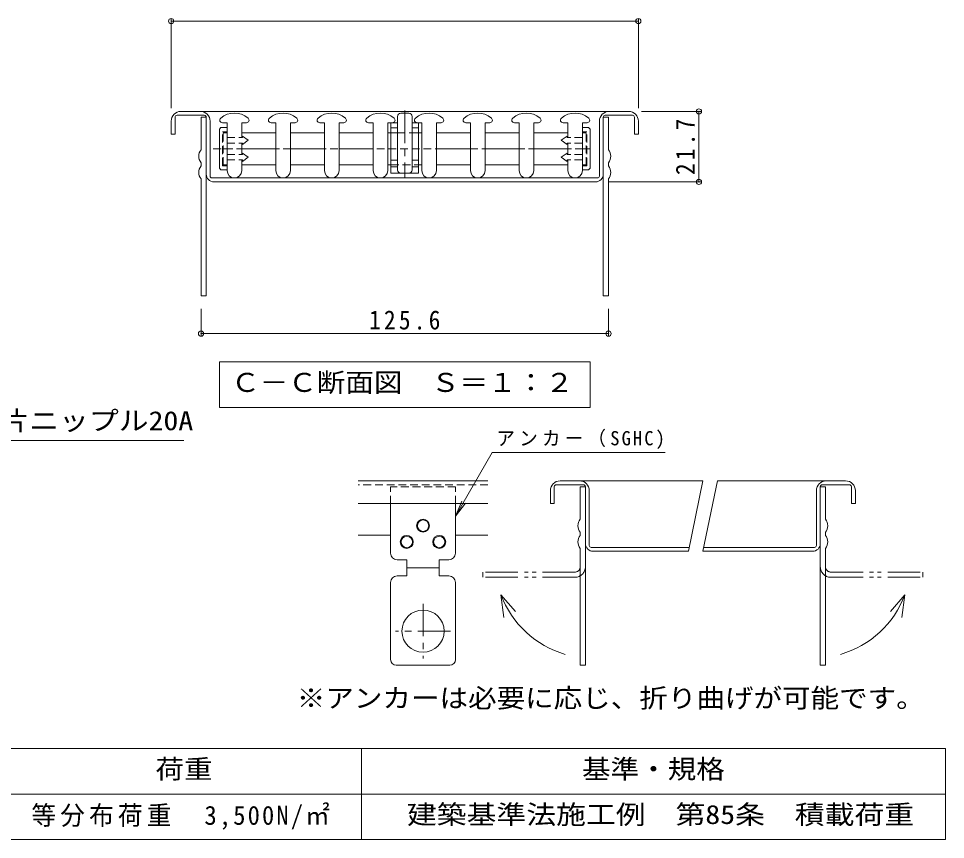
# Model space of a CAD drawing. Units: millimetres on the paper, enlarged 5 times, with parts at other scales. Extents: x -840 to 950, y -676 to 691.
# Drawn here: x 236 to 950, y -565 to 68 of the extents above; entities that cross this region are included whole.
import ezdxf
from ezdxf.enums import TextEntityAlignment as Align

# ---------------------------------------------------------------- set-up
doc = ezdxf.new("R2010")
doc.units = ezdxf.units.MM
doc.header["$LTSCALE"] = 5
doc.header["$PDMODE"] = 32
doc.header["$PDSIZE"] = 4
for name, pattern in [('CHAIN1', [8, 5, -1, 1, -1]), ('DASHED1', [1.8, 1.2, -0.6]), ('DOUBLE_CHAIN1', [8.8, 5, -1, 0.6, -0.6, 0.6, -1])]:
    doc.linetypes.add(name, pattern=pattern)
for name, color, linetype, lineweight in [('D-0_通り芯', 4, 'Continuous', 9), ('D-1_ピット', 3, 'Continuous', 9), ('D-2_蓋', 2, 'DASHED1', 9), ('D-3_受枠', 3, 'Continuous', 9), ('D-4_寸法', 7, 'Continuous', 9), ('D-5_仕様文', 7, 'Continuous', 9), ('D-8_ｱﾝｶｰ', 3, 'Continuous', 9), ('D-A', 1, 'Continuous', 9), ('D-C', 1, 'Continuous', 9), ('F-4_F-4ﾚｲﾔ', 7, 'Continuous', 9)]:
    doc.layers.add(name, color=color, linetype=linetype, lineweight=lineweight)
doc.styles.add('ＭＳ ゴシック', font='')
doc.styles.get('ＭＳ ゴシック').set_extended_font_data('MS Gothic')

msp = doc.modelspace()

# ---------------------------------------------------------------- linework, layer by layer
at = {"layer": 'D-0_通り芯'}
for p, q in [((396.303, -12.568), (392.74, -12.568)), ((396.303, -49.443), (396.303, -12.568)), ((407.553, -12.568), (407.553, -23.905)), ((407.553, -12.568), (411.116, -12.568)), ((433.803, -12.568), (430.24, -12.568)), ((433.803, -12.568), (433.803, -49.443)), ((471.303, -12.568), (467.74, -12.568)), ((471.303, -12.568), (471.303, -49.443)), ((508.803, -12.568), (505.24, -12.568)), ((508.803, -12.568), (508.803, -49.443)), ((557.553, -12.568), (561.116, -12.568)), ((557.553, -12.568), (557.553, -49.443)), ((595.053, -12.568), (598.616, -12.568)), ((595.053, -12.568), (595.053, -49.443)), ((632.553, -12.568), (636.116, -12.568)), ((632.553, -12.568), (632.553, -49.443)), ((658.803, -12.568), (655.24, -12.568)), ((658.803, -12.568), (658.803, -23.905)), ((670.053, -12.568), (673.616, -12.568)), ((670.053, -49.443), (670.053, -12.568)), ((407.553, -28.148), (407.553, -36.987)), ((658.803, -28.148), (658.803, -36.987)), ((407.553, -41.229), (407.553, -49.443)), ((658.803, -41.229), (658.803, -49.443))]:
    msp.add_line(p, q, dxfattribs=at)
for points in [[(445.053, -49.443), (445.053, -12.568), (448.617, -12.568)], [(482.553, -49.443), (482.553, -12.568), (486.117, -12.568)], [(520.053, -49.443), (520.053, -12.568), (523.617, -12.568)], [(546.303, -49.443), (546.303, -12.568), (542.739, -12.568)], [(583.803, -49.443), (583.803, -12.568), (580.239, -12.568)], [(621.303, -49.443), (621.303, -12.568), (617.739, -12.568)]]:
    msp.add_lwpolyline(points, dxfattribs=at)
for centre, radius, start, end in [((401.928, -21.318), 16.25, 49.63959, 130.36041), ((439.428, -21.318), 16.25, 49.63959, 130.36041), ((476.928, -21.318), 16.25, 49.63959, 130.36041), ((514.428, -21.318), 16.25, 49.63959, 130.36041), ((551.928, -21.318), 16.25, 49.63959, 130.36041), ((589.428, -21.318), 16.25, 49.63959, 130.36041), ((626.928, -21.318), 16.25, 49.63959, 130.36041), ((664.428, -21.318), 16.25, 49.63959, 130.36041), ((392.74, -10.506), 2.062, 130.36075, 270), ((411.116, -10.506), 2.062, 270, 49.63925), ((430.24, -10.506), 2.062, 130.36075, 270), ((448.617, -10.506), 2.062, 270, 49.63925), ((467.74, -10.506), 2.062, 130.36075, 270), ((486.117, -10.506), 2.062, 270, 49.63925), ((505.24, -10.506), 2.062, 130.36075, 270), ((523.617, -10.506), 2.062, 270, 49.63925), ((542.739, -10.506), 2.062, 130.36075, 270), ((561.116, -10.506), 2.062, 270, 49.63925), ((580.239, -10.506), 2.062, 130.36075, 270), ((598.616, -10.506), 2.062, 270, 49.63925), ((617.739, -10.506), 2.062, 130.36075, 270), ((636.116, -10.506), 2.062, 270, 49.63925), ((655.24, -10.506), 2.062, 130.36075, 270), ((673.616, -10.506), 2.062, 270, 49.63925), ((401.928, -49.443), 5.625, 180, 0), ((439.428, -49.443), 5.625, 180, 0), ((476.928, -49.443), 5.625, 180, 0), ((514.428, -49.443), 5.625, 180, 0), ((551.928, -49.443), 5.625, 180, 0), ((589.428, -49.443), 5.625, 180, 0), ((626.928, -49.443), 5.625, 180, 0), ((664.428, -49.443), 5.625, 180, 0)]:
    msp.add_arc(centre, radius, start, end, dxfattribs=at)
at = {"layer": 'D-1_ピット'}
for p, q in [((407.553, -32.567), (433.803, -32.567)), ((445.053, -32.567), (471.303, -32.567)), ((482.553, -32.567), (508.803, -32.567)), ((557.553, -32.567), (583.803, -32.567)), ((595.053, -32.567), (621.303, -32.567)), ((632.553, -32.567), (658.803, -32.567))]:
    msp.add_line(p, q, dxfattribs=at)
at = {"layer": 'D-2_蓋', "linetype": 'Continuous'}
for p, q in [((391.553, -16.317), (390.303, -17.567)), ((391.553, -16.317), (396.303, -16.317)), ((674.803, -16.317), (670.053, -16.317)), ((674.803, -16.317), (676.053, -17.567)), ((391.553, -48.817), (396.303, -48.817)), ((674.803, -48.817), (670.053, -48.817))]:
    msp.add_line(p, q, dxfattribs=at)
at = {"layer": 'D-2_蓋'}
for p, q in [((392.803, -19.485), (396.303, -19.485)), ((392.803, -45.648), (392.803, -19.485)), ((673.553, -19.485), (670.053, -19.485)), ((673.553, -45.648), (673.553, -19.485)), ((396.303, -23.905), (408.053, -23.905)), ((396.303, -28.148), (408.053, -28.148)), ((408.053, -22.844), (412.553, -26.026)), ((408.053, -22.844), (408.053, -23.905)), ((412.553, -26.026), (408.053, -29.208)), ((408.053, -28.148), (408.053, -29.208)), ((658.303, -22.844), (653.803, -26.026)), ((653.803, -26.026), (658.303, -29.208)), ((658.303, -22.844), (658.303, -23.905)), ((670.053, -23.905), (658.303, -23.905)), ((658.303, -28.148), (658.303, -29.208)), ((670.053, -28.148), (658.303, -28.148)), ((396.303, -36.987), (408.053, -36.987)), ((396.303, -41.229), (408.053, -41.229)), ((412.553, -39.108), (408.053, -35.926)), ((408.053, -36.987), (408.053, -35.926)), ((408.053, -42.29), (412.553, -39.108)), ((408.053, -42.29), (408.053, -41.229)), ((653.803, -39.108), (658.303, -35.926)), ((658.303, -42.29), (653.803, -39.108)), ((658.303, -36.987), (658.303, -35.926)), ((670.053, -36.987), (658.303, -36.987)), ((658.303, -42.29), (658.303, -41.229)), ((670.053, -41.229), (658.303, -41.229)), ((392.803, -45.648), (396.303, -45.648)), ((673.553, -45.648), (670.053, -45.648))]:
    msp.add_line(p, q, dxfattribs=at)
at = {"layer": 'D-2_蓋', "color": 3}
for p, q in [((396.303, -20.193), (393.303, -20.193)), ((527.553, -20.193), (538.803, -20.193)), ((670.053, -20.193), (673.053, -20.193)), ((396.303, -32.567), (393.303, -32.567)), ((670.053, -32.567), (673.053, -32.567)), ((522.553, -44.942), (543.803, -44.942))]:
    msp.add_line(p, q, dxfattribs=at)
at = {"layer": 'D-2_蓋', "color": 3, "linetype": 'Continuous'}
for p, q in [((407.553, -20.193), (433.803, -20.193)), ((445.053, -20.193), (471.303, -20.193)), ((482.553, -20.193), (508.803, -20.193)), ((520.053, -20.193), (522.553, -20.193)), ((543.803, -20.193), (546.303, -20.193)), ((557.553, -20.193), (583.803, -20.193)), ((595.053, -20.193), (621.303, -20.193)), ((632.553, -20.193), (658.803, -20.193)), ((407.553, -44.941), (433.803, -44.941)), ((445.053, -44.941), (471.303, -44.941)), ((482.553, -44.941), (508.803, -44.941)), ((520.053, -44.942), (522.553, -44.942)), ((543.803, -44.942), (546.303, -44.942)), ((557.553, -44.941), (583.803, -44.941)), ((595.053, -44.941), (621.303, -44.941)), ((632.553, -44.941), (658.803, -44.941))]:
    msp.add_line(p, q, dxfattribs=at)
at = {"layer": 'D-2_蓋', "linetype": 'Continuous'}
for points in [[(391.553, -48.817), (390.303, -47.567), (390.303, -17.567)], [(674.803, -48.817), (676.053, -47.567), (676.053, -17.567)]]:
    msp.add_lwpolyline(points, dxfattribs=at)
at = {"layer": 'D-2_蓋', "color": 3}
for points in [[(396.303, -44.942), (393.303, -44.942), (393.303, -20.193)], [(670.053, -44.942), (673.053, -44.942), (673.053, -20.193)]]:
    msp.add_lwpolyline(points, dxfattribs=at)
at = {"layer": 'D-3_受枠', "color": 2}
for p, q in [((536.303, -5.192), (530.053, -5.192)), ((522.553, -12.693), (527.553, -12.693)), ((522.553, -12.693), (522.553, -51.442)), ((527.553, -7.692), (527.553, -48.942)), ((538.803, -7.692), (538.803, -48.942)), ((543.803, -12.693), (538.803, -12.693)), ((543.803, -12.693), (543.803, -51.442)), ((527.553, -20.193), (522.553, -20.193)), ((538.803, -20.193), (543.803, -20.193)), ((522.553, -41.442), (527.553, -41.442)), ((538.803, -41.442), (543.803, -41.442)), ((522.553, -51.442), (543.803, -51.442))]:
    msp.add_line(p, q, dxfattribs=at)
at = {"layer": 'D-3_受枠', "color": 2, "linetype": 'CHAIN1'}
for p, q in [((533.178, -3.202), (533.178, -54.767)), ((527.553, -16.441), (522.553, -16.441)), ((538.803, -16.441), (543.803, -16.441)), ((522.553, -46.442), (527.553, -46.442)), ((538.803, -46.442), (543.803, -46.442))]:
    msp.add_line(p, q, dxfattribs=at)
at = {"layer": 'D-3_受枠', "color": 2}
for centre, start, end in [((530.053, -7.692), 90, 180), ((536.303, -7.692), 0, 90), ((530.053, -48.942), 180, 270), ((536.303, -48.942), 270, 0)]:
    msp.add_arc(centre, 2.5, start, end, dxfattribs=at)
at = {"layer": 'D-4_寸法'}
for p, q in [((353.178, 67.244), (353.178, -1.318)), ((353.178, 65.744), (713.178, 65.744)), ((713.178, 67.244), (713.178, -1.318)), ((761.4, -3.818), (715.678, -3.818)), ((759.9, -3.818), (759.9, -58.068)), ((761.4, -58.068), (690.178, -58.068)), ((376.178, -176.525), (376.178, -155.818)), ((690.178, -176.525), (690.178, -155.818)), ((376.178, -175.025), (690.178, -175.025))]:
    msp.add_line(p, q, dxfattribs=at)
for p in [(353.178, 65.744), (713.178, 65.744), (759.9, -3.818), (759.9, -58.068), (376.178, -175.025), (690.178, -175.025)]:
    msp.add_point(p, dxfattribs=at)
at = {"layer": 'D-5_仕様文'}
for p, q in [((390.428, -196.816), (675.928, -196.816)), ((390.428, -196.816), (390.428, -231.816)), ((675.928, -196.816), (675.928, -231.816)), ((390.428, -231.816), (675.928, -231.816)), ((82.825, -257.313), (362.825, -257.313))]:
    msp.add_line(p, q, dxfattribs=at)
at = {"layer": 'D-8_ｱﾝｶｰ'}
for p, q in [((378.678, -6.818), (357.678, -6.818)), ((705.678, -3.818), (360.678, -3.818)), ((687.678, -6.818), (708.678, -6.818)), ((353.178, -11.318), (353.178, -21.318)), ((356.178, -8.318), (356.178, -21.318)), ((380.178, -8.318), (380.178, -21.318)), ((383.178, -21.318), (383.178, -11.318)), ((683.178, -21.318), (683.178, -11.318)), ((686.178, -8.318), (686.178, -21.318)), ((710.178, -8.318), (710.178, -21.318)), ((713.178, -11.318), (713.178, -21.318)), ((356.178, -21.318), (353.178, -21.318)), ((380.178, -21.318), (380.178, -52.068)), ((383.178, -53.568), (383.178, -21.318)), ((683.178, -53.568), (683.178, -21.318)), ((686.178, -21.318), (686.178, -52.068)), ((713.178, -21.318), (710.178, -21.318)), ((384.678, -55.068), (681.678, -55.068)), ((680.178, -58.068), (386.178, -58.068))]:
    msp.add_line(p, q, dxfattribs=at)
at = {"layer": 'D-8_ｱﾝｶｰ', "linetype": 'DASHED1'}
msp.add_line((385.603, -32.567), (676.053, -32.567), dxfattribs=at)
at = {"layer": 'D-8_ｱﾝｶｰ'}
for centre, radius, start, end in [((360.678, -11.318), 7.5, 90, 180), ((357.678, -8.318), 1.5, 90, 180), ((375.678, -11.318), 7.5, 0, 90), ((378.678, -8.318), 1.5, 0, 90), ((690.678, -11.318), 7.5, 90, 180), ((687.678, -8.318), 1.5, 90, 180), ((705.678, -11.318), 7.5, 0, 90), ((708.678, -8.318), 1.5, 0, 90), ((386.178, -52.068), 6, 180, 270), ((384.678, -53.568), 1.5, 180, 270), ((680.178, -52.068), 6, 270, 0), ((681.678, -53.568), 1.5, 270, 0)]:
    msp.add_arc(centre, radius, start, end, dxfattribs=at)
at = {"layer": 'D-A'}
for p, q in [((376.178, -8.318), (376.178, -21.318)), ((380.178, -8.318), (376.178, -8.318)), ((380.178, -8.318), (380.178, -21.318)), ((686.178, -8.318), (686.178, -21.318)), ((686.178, -8.318), (690.178, -8.318)), ((690.178, -8.318), (690.178, -21.318)), ((376.178, -21.318), (376.178, -33.318)), ((380.178, -21.318), (380.178, -145.818)), ((686.178, -21.318), (686.178, -145.818)), ((690.178, -21.318), (690.178, -33.318)), ((376.178, -43.318), (376.178, -45.818)), ((690.178, -43.318), (690.178, -45.818)), ((376.178, -55.818), (376.178, -145.818)), ((690.178, -55.818), (690.178, -145.818)), ((380.178, -145.818), (376.178, -145.818)), ((686.178, -145.818), (690.178, -145.818))]:
    msp.add_line(p, q, dxfattribs=at)
for centre, start, end in [((382.446, -38.318), 141.41991, 218.58009), ((683.91, -38.318), 321.41991, 38.58009), ((382.446, -50.818), 141.41991, 218.58009), ((683.91, -50.818), 321.41991, 38.58009)]:
    msp.add_arc(centre, 8.018, start, end, dxfattribs=at)
at = {"layer": 'D-C', "color": 7}
for p, q in [((600.497, -266.646), (572.25, -315.571)), ((600.497, -266.646), (733.857, -266.646)), ((572.25, -315.571), (577.033, -304.023)), ((572.25, -315.571), (579.859, -305.654)), ((607.308, -376.203), (609.521, -393.653)), ((607.308, -376.203), (618.423, -389.11)), ((918.478, -376.203), (907.363, -389.11)), ((918.478, -376.203), (916.265, -393.653))]:
    msp.add_line(p, q, dxfattribs=at)
at = {"layer": 'D-C', "color": 3}
for p, q in [((497.25, -288.461), (597.25, -288.461)), ((670.893, -291.461), (649.893, -291.461)), ((762.893, -288.461), (652.893, -288.461)), ((762.893, -288.461), (751.706, -342.711)), ((762.893, -342.711), (774.08, -288.461)), ((872.893, -288.461), (774.08, -288.461)), ((854.893, -291.461), (875.893, -291.461)), ((645.393, -295.961), (645.393, -305.961)), ((648.393, -292.961), (648.393, -305.961)), ((672.393, -292.961), (672.393, -305.961)), ((675.393, -305.961), (675.393, -295.961)), ((850.393, -305.961), (850.393, -295.961)), ((853.393, -292.961), (853.393, -305.961)), ((877.393, -292.961), (877.393, -305.961)), ((880.393, -295.961), (880.393, -305.961)), ((497.25, -305.961), (597.25, -305.961)), ((648.393, -305.961), (645.393, -305.961)), ((672.393, -305.961), (672.393, -336.711)), ((675.393, -338.211), (675.393, -305.961)), ((850.393, -338.211), (850.393, -305.961)), ((853.393, -305.961), (853.393, -336.711)), ((880.393, -305.961), (877.393, -305.961)), ((522.25, -330.211), (497.25, -330.211)), ((597.25, -330.211), (572.25, -330.211)), ((752.51, -339.711), (676.893, -339.711)), ((751.706, -342.711), (678.393, -342.711)), ((847.393, -342.711), (762.893, -342.711)), ((848.893, -339.711), (763.697, -339.711))]:
    msp.add_line(p, q, dxfattribs=at)
at = {"layer": 'D-C', "color": 3, "linetype": 'DASHED1'}
msp.add_line((597.25, -291.461), (497.25, -291.461), dxfattribs=at)
at = {"layer": 'D-C', "linetype": 'DASHED1'}
for p, q in [((572.25, -292.961), (522.25, -292.961)), ((522.25, -305.961), (522.25, -292.961)), ((572.25, -305.961), (572.25, -292.961))]:
    msp.add_line(p, q, dxfattribs=at)
at = {"layer": 'D-C'}
for p, q in [((668.393, -292.961), (668.393, -305.961)), ((672.393, -292.961), (668.393, -292.961)), ((672.393, -292.961), (672.393, -305.961)), ((853.393, -292.961), (853.393, -305.961)), ((853.393, -292.961), (857.393, -292.961)), ((857.393, -292.961), (857.393, -305.961)), ((522.25, -344.211), (522.25, -305.961)), ((572.25, -344.211), (572.25, -305.961)), ((668.393, -305.961), (668.393, -317.961)), ((672.393, -305.961), (672.393, -430.461)), ((853.393, -305.961), (853.393, -430.461)), ((857.393, -305.961), (857.393, -317.961)), ((668.393, -327.961), (668.393, -330.461)), ((857.393, -327.961), (857.393, -330.461)), ((668.393, -340.461), (668.393, -430.461)), ((857.393, -340.461), (857.393, -430.461)), ((527.25, -349.211), (534.75, -349.211)), ((534.75, -349.211), (534.75, -361.711)), ((559.75, -349.211), (559.75, -361.711)), ((567.25, -349.211), (559.75, -349.211)), ((534.75, -355.461), (559.75, -355.461)), ((527.25, -361.711), (534.75, -361.711)), ((567.25, -361.711), (559.75, -361.711)), ((522.25, -366.711), (522.25, -426.086)), ((572.25, -366.711), (572.25, -426.086)), ((567.875, -430.461), (526.625, -430.461)), ((672.393, -430.461), (668.393, -430.461)), ((853.393, -430.461), (857.393, -430.461))]:
    msp.add_line(p, q, dxfattribs=at)
at = {"layer": 'D-C', "linetype": 'DOUBLE_CHAIN1'}
for p, q in [((664.393, -358.682), (593.393, -358.682)), ((593.393, -362.682), (593.393, -358.682)), ((664.393, -362.682), (593.393, -362.682)), ((861.393, -358.682), (932.393, -358.682)), ((861.393, -362.682), (932.393, -362.682)), ((932.393, -362.682), (932.393, -358.682))]:
    msp.add_line(p, q, dxfattribs=at)
at = {"layer": 'D-C', "linetype": 'CHAIN1'}
for p, q in [((547.25, -383.109), (547.25, -425.313)), ((568.352, -404.211), (526.148, -404.211))]:
    msp.add_line(p, q, dxfattribs=at)
at = {"layer": 'D-C'}
for centre, radius in [((547.25, -322.961), 5), ((547.25, -322.961), 4.375), ((534.75, -335.461), 5), ((534.75, -335.461), 4.375), ((559.75, -335.461), 5), ((559.75, -335.461), 4.375), ((547.25, -404.211), 16.25)]:
    msp.add_circle(centre, radius, dxfattribs=at)
at = {"layer": 'D-C', "color": 3}
for centre, radius, start, end in [((652.893, -295.961), 7.5, 90, 180), ((649.893, -292.961), 1.5, 90, 180), ((667.893, -295.961), 7.5, 0, 90), ((670.893, -292.961), 1.5, 0, 90), ((857.893, -295.961), 7.5, 90, 180), ((854.893, -292.961), 1.5, 90, 180), ((872.893, -295.961), 7.5, 0, 90), ((875.893, -292.961), 1.5, 0, 90), ((678.393, -336.711), 6, 180, 270), ((676.893, -338.211), 1.5, 180, 270), ((847.393, -336.711), 6, 270, 0), ((848.893, -338.211), 1.5, 270, 0)]:
    msp.add_arc(centre, radius, start, end, dxfattribs=at)
at = {"layer": 'D-C'}
for centre, radius, start, end in [((674.661, -322.961), 8.018, 141.41991, 218.58009), ((851.125, -322.961), 8.018, 321.41991, 38.58009), ((674.661, -335.461), 8.018, 141.41991, 218.58009), ((851.125, -335.461), 8.018, 321.41991, 38.58009), ((527.25, -344.211), 5, 180, 270), ((567.25, -344.211), 5, 270, 0), ((527.25, -366.711), 5, 90, 180), ((567.25, -366.711), 5, 0, 90), ((526.625, -426.086), 4.375, 180, 270), ((567.875, -426.086), 4.375, 270, 0)]:
    msp.add_arc(centre, radius, start, end, dxfattribs=at)
at = {"layer": 'D-C', "linetype": 'DOUBLE_CHAIN1'}
for centre, radius, start, end in [((664.393, -354.682), 8, 270, 0), ((664.393, -354.682), 4, 270, 0), ((861.393, -354.682), 8, 180, 270), ((861.393, -354.682), 4, 180, 270)]:
    msp.add_arc(centre, radius, start, end, dxfattribs=at)
at = {"layer": 'D-C', "color": 7}
for centre, start, end in [((677.813, -349.84), 200.50156, 253.82264), ((847.973, -349.84), 286.17736, 339.49844)]:
    msp.add_arc(centre, 75.273, start, end, dxfattribs=at)
at = {"layer": 'F-4_F-4ﾚｲﾔ'}
for p, q in [((949.833, -494.704), (107.517, -494.704)), ((499.833, -564.704), (499.833, -494.704)), ((949.833, -564.704), (949.833, -494.704)), ((107.517, -529.704), (949.833, -529.704)), ((107.517, -564.704), (949.833, -564.704))]:
    msp.add_line(p, q, dxfattribs=at)

# ---------------------------------------------------------------- texts
at = {"layer": 'D-4_寸法', "color": 2, "insert": (756.9, -52.818), "char_height": 14.66, "attachment_point": 7, "rotation": 90, "style": 'ＭＳ ゴシック'}
msp.add_mtext('\\T1.28;\\W0.9;21.7', dxfattribs=at)
at = {"layer": 'D-4_寸法', "color": 2, "insert": (505.678, -172.025), "char_height": 14.66, "attachment_point": 7, "style": 'ＭＳ ゴシック'}
msp.add_mtext('\\T1.28;\\W0.9;125.6', dxfattribs=at)
at = {"layer": 'D-5_仕様文', "color": 2, "style": 'ＭＳ ゴシック'}
for s, width, p in [('Ｃ－Ｃ断面図\u3000Ｓ＝１：２', 1.1, (399.428, -224.316)), ('ステンレス製片ニップル20A', 1.15, (82.825, -253.813))]:
    msp.add_text(s, height=14.66, dxfattribs=dict(at, width=width)).set_placement(p, align=Align.BOTTOM_LEFT)
at = {"layer": 'D-C', "color": 2, "style": 'ＭＳ ゴシック', "width": 1.1}
msp.add_text('※アンカーは必要に応じ、折り曲げが可能です。', height=14.66, dxfattribs=at).set_placement((449.962, -467.5), align=Align.BOTTOM_LEFT)
at = {"layer": 'D-C', "color": 7, "insert": (603.857, -264), "char_height": 11, "attachment_point": 7, "style": 'ＭＳ ゴシック'}
msp.add_mtext('\\T1.23;\\W0.95;アンカー（SGHC)', dxfattribs=at)
at = {"layer": 'F-4_F-4ﾚｲﾔ', "color": 2, "style": 'ＭＳ ゴシック'}
for s, width, p in [('荷重', 1.1, (341.083, -522.204)), ('基準・規格', 1.1, (669.833, -522.204)), ('建築基準法施工例\u3000第85条\u3000積載荷重', 1.15, (534.833, -557.204))]:
    msp.add_text(s, height=14.66, dxfattribs=dict(at, width=width)).set_placement(p, align=Align.BOTTOM_LEFT)
at = {"layer": 'F-4_F-4ﾚｲﾔ', "color": 2, "insert": (245.458, -557.204), "char_height": 14.66, "attachment_point": 7, "style": 'ＭＳ ゴシック'}
msp.add_mtext('\\T1.17;\\W0.95;等分布荷重\u30003,500N/㎡', dxfattribs=at)

doc.saveas('drawing.dxf')
